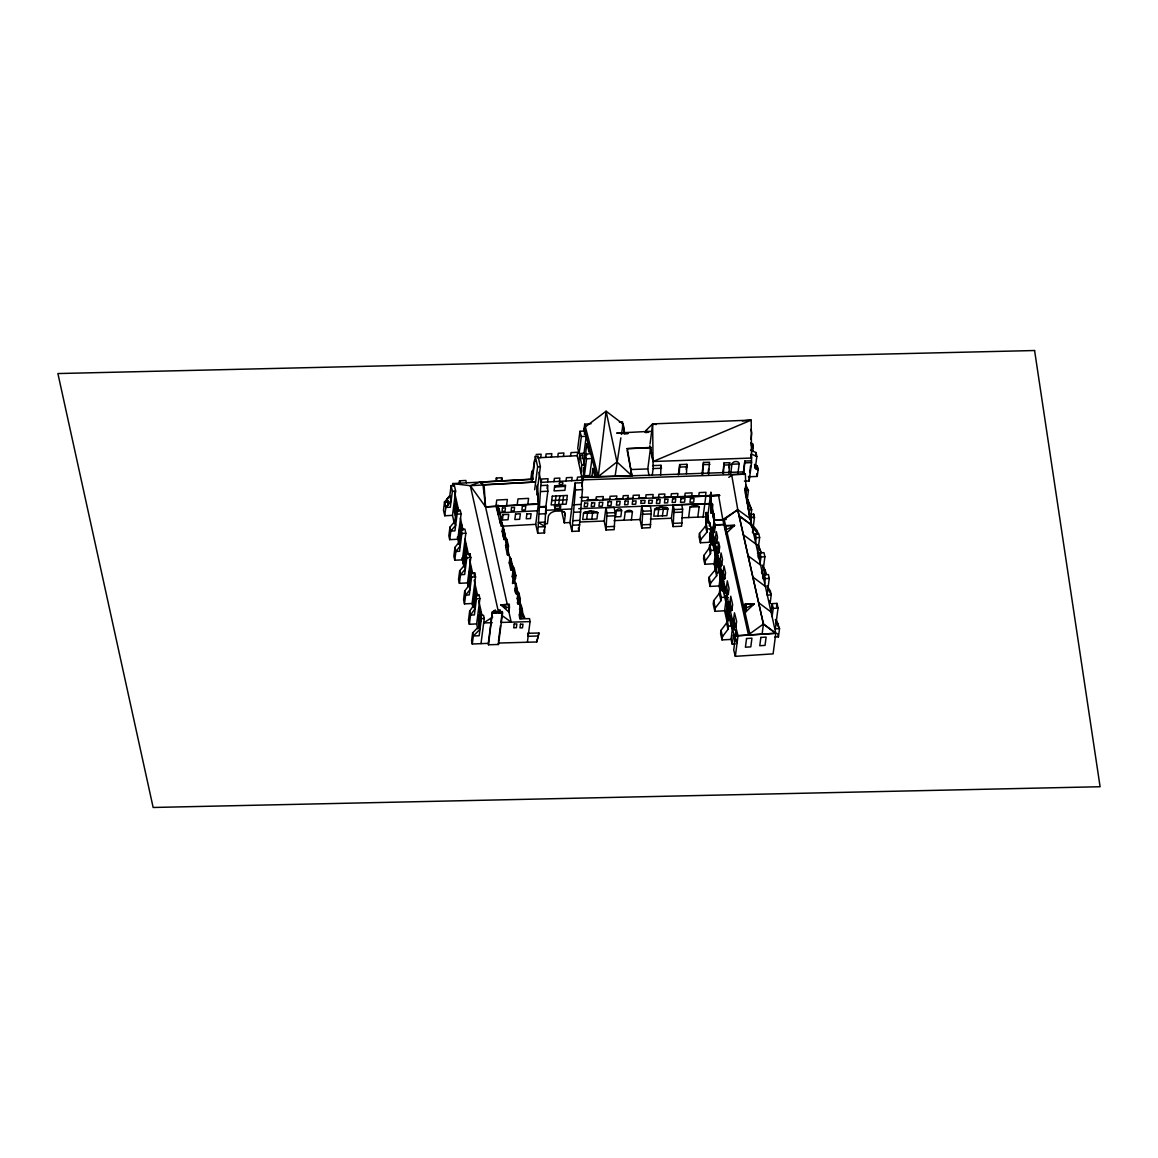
<?xml version="1.0" encoding="UTF-8"?>
<svg xmlns="http://www.w3.org/2000/svg" width="1158" height="1158" viewBox="0 0 1158 1158"><rect width="100%" height="100%" fill="white"/><g stroke="black" fill="none" stroke-linecap="round" stroke-linejoin="round"><path stroke-width="1.5" d="M605.981 529.988L606.995 512.965L605.938 507.638L614.102 507.305L615.159 512.632L614.16 529.655L605.981 529.988L604.201 521.013L605.938 507.638M641.764 528.034L642.777 511.228L641.778 506.263L650.289 505.916L651.288 510.866L650.275 527.672L641.764 528.034L640.056 519.537L641.778 506.263M681.686 504.497L682.627 509.202L681.613 526.239L673.073 526.586L674.086 509.563L673.145 504.845L709.376 503.643L578.739 508.68M716.715 558.88L715.673 567.507L714.877 563.975L716.252 555.826M717.902 563.541L717.815 565.147L715.861 556.433A10.523 1.853 86.9 0 1 716.122 556.477M476.025 597.441A10.306 1.809 86.9 0 0 474.418 593.33L474.954 595.69L474.606 592.867L473.579 599.815L474.794 605.243M728.541 619.762L729.12 615.289L729.772 618.198L729.627 615.332M581.287 476.56L598.266 476.531L606.097 411.206L623.12 424.06L624.741 433.57L628.172 433.396M495.899 481.482L496.348 478.022L501.718 477.718L502.427 480.831M501.269 481.163L501.718 477.718M451.113 485.593L452.373 491.253L450.303 507.204L445.83 507.436L444.542 502.051L449.043 501.544L444.571 501.776L443.485 510.113L444.744 515.773L452.489 515.353L455.63 491.079L454.37 485.419L451.113 485.593L449.796 495.754L451.055 501.414L445.83 507.436L444.744 515.773M454.79 521.462L449.955 527.179L448.841 535.792L449.695 539.671L457.801 539.237L461.087 513.949L460.218 510.07L456.238 510.287L454.79 521.462L455.659 525.341L450.824 531.044L449.695 539.671M457.236 511.561A25.085 4.4 86.9 0 0 455.108 503.716L454.168 511.025L455.195 515.643L456.136 508.348M459.06 484.232L459.509 480.802L465.834 480.454L466.37 482.857M456.238 510.287L457.106 514.152L454.935 530.827L450.824 531.044L449.955 527.179M459.335 541.799L454.978 547.358L453.849 556.115L454.761 560.24L462.375 559.835L465.834 533.23L464.923 529.105L460.956 529.307L459.335 541.799L460.247 545.925L455.905 551.483L454.761 560.24M459.654 536.617L460.652 528.974M459.654 542.176L460.334 537.023M460.783 533.577L461.897 524.994M461.579 530.393L461.926 527.773L462.317 529.568M460.956 529.307L461.868 533.447L459.552 551.295L455.905 551.483L454.978 547.358M464.503 565.118L459.668 570.836L458.554 579.449L459.408 583.328L467.514 582.894L470.799 557.606L469.931 553.727L465.95 553.944L464.503 565.118L465.371 568.998L460.537 574.715L459.408 583.328M463.214 563.599L463.75 559.517L463.793 566.204M464.387 558.518L465.429 550.557M465.603 561.746L465.95 559.01M465.95 553.944L466.819 557.823L464.647 574.484L460.537 574.715L459.668 570.836M469.048 585.456L464.691 591.014L463.562 599.772L464.474 603.897L472.088 603.492L475.547 576.887L474.635 572.761L470.669 572.978L469.048 585.456L469.974 589.581L465.617 595.154L464.474 603.897M469.526 556.853L469.931 553.727M468.339 585.34L468.787 581.895L469.265 584.095M470.365 572.631L469.366 580.274L469.583 571.14L470.206 573.89A4.835 0.854 86.9 0 1 470.799 574.223M471.292 574.05L471.639 571.43L472.03 573.224M470.669 572.978L471.596 577.104L469.265 594.951L465.617 595.154L464.691 591.014M469.352 624.292L470.539 615.101L475.214 608.413L474.331 604.447L469.656 611.135L468.469 620.326L469.352 624.292L476.633 623.901L479.919 598.614L479.036 594.647L475.591 594.821L473.911 607.689M474.244 575.758L474.635 572.761M474.1 602.174L475.142 594.213M475.663 594.995L476.068 591.839L476.112 597.007M475.591 594.821L476.474 598.802L474.375 614.898L470.539 615.101L469.656 611.135M481.004 643.558L484.261 618.473L483.552 615.289L480.7 615.448L479.311 626.087L472.652 632.847L471.567 640.837L472.276 644.022L488.285 643.341L492.382 611.815L495.537 610.324L495.595 613.161L499.084 613.06L499.011 610.266L500.227 610.223L500.299 613.031L502.558 612.958L502.311 611.54L499.257 611.685M472.276 644.022L473.318 636.017L472.652 632.847M478.819 623.887L479.774 616.505M480.7 615.448L481.395 618.633L479.18 635.713L473.318 636.017L480.02 629.272C477.125 628.49 479.426 606.966 479.571 618.054A4.646 0.811 86.9 0 1 480.874 621.528M498.143 514.456L498.91 508.521L501.067 516.989L500.299 522.924L501.877 522.837M504.019 539.541L502.167 531.232L502.934 525.298L504.787 533.606L504.019 539.541L505.597 539.454M502.558 612.958L498.461 644.485L488.531 644.774L492.382 611.815M506.596 505.438L507.363 499.489L496.753 500.053L495.986 506.003L500.299 522.924M492.628 613.248L494.394 613.19L494.321 610.367M495.537 610.324L495.595 613.161M504.729 539.339L505.149 536.067L503.73 529.727M509.057 554.841L507.465 554.928L505.728 547.198L506.509 541.249L508.232 548.993M506.625 543.059L507.045 539.802L504.048 534.359M499.084 613.06L499.011 610.266M500.227 610.223L500.299 613.031M507.465 554.928L508.463 546.142L507.045 539.802M498.447 641.315L500.488 625.552M500.951 622.049L501.631 616.794M510.823 569.924L509.245 562.846L510.012 556.911L511.59 563.989L510.823 569.924L512.401 569.837M517.192 504.859L517.973 498.924L528.584 498.36L527.802 504.295M510.403 561.587L510.837 558.33L512.473 565.654L512.053 568.925L515.86 575.729L515.426 578.971L514.774 576.047M513.718 582.85L512.27 576.38L513.037 570.445L514.485 576.916L513.718 582.85L515.296 582.764M513.79 571.647L514.21 568.39L511.17 562.947M508.883 610.295L509.158 608.211M512.487 583.574L512.82 581.012M508.984 612.191L509.274 604.404L500.994 604.838L508.984 612.191L511.214 622.15L501.457 615.101M513.53 581.041L513.862 578.464L514.413 580.925M516.164 593.764L515.093 588.973L515.86 583.039L516.931 587.83L516.164 593.764L517.742 593.678M530.755 479.788L531.869 471.132L532.796 473.086L534.431 460.435L535.358 460.971M532.101 481.149L535.329 456.339L538.065 456.194L540.381 466.631L536.719 494.871M518.495 604.215L517.235 598.57L518.002 592.635L519.276 598.281L518.495 604.215L520.087 604.129M518.538 596.515L518.958 593.258L515.556 587.844M519.884 602.565L520.318 599.308L518.958 593.258M534.663 489.718L537.645 466.775L535.329 456.339M511.141 564.178L522.345 614.203L520.753 614.29L519.624 609.253L520.405 603.318L521.534 608.355L520.188 618.705M540.699 457.642L541.148 454.197L536.197 454.457M521.766 618.618L522.345 614.203M537.732 533.288L540.772 485.607L547.56 485.245L547.85 491.209L545.881 506.408L544.521 532.926L537.732 533.288L535.734 524.342L538.412 503.73L537.167 485.26M540.772 485.607L541.626 479.036L548.052 478.688L547.633 482.003M545.65 457.381L546.098 453.936L551.83 453.632L551.382 457.077M547.126 488.604L547.56 485.245M527.382 642.241L530.06 621.614L529.568 618.618L519.855 618.85L519.102 614.333L520.753 614.29M553.958 481.656L554.378 478.355L559.879 478.066L559.444 481.366M557.794 456.73L558.243 453.285L563.888 452.981L563.439 456.426M498.461 644.485L498.215 643.066L536.747 641.966L538.948 633.006L527.657 633.281L528.164 636.278L537.529 636.017M554.914 504.743L556.043 496.015M538.948 633.006L536.747 641.966M555 508.565L555.304 506.205L560.718 505.916L560.414 508.275L555 508.565L554.378 505.829M558.677 504.555L559.821 495.812M562.441 504.352L563.584 495.61M565.987 481.019L566.421 477.718L572.139 477.414L571.719 480.715M570.547 456.049L570.995 452.604L577.668 452.242L577.22 455.687L582.445 480.136L541.191 482.336L538.948 472.247M577.075 480.425L577.509 477.125L582.879 476.835L582.127 482.683L575.048 483.06L569.924 522.519L564.279 522.823L565.234 515.411L564.453 511.923M584.414 434.337L584.848 430.95L579.955 431.297L577.755 448.276L579.116 453.56L584.008 453.212L586.223 436.233L581.33 436.58L579.116 453.56M578.711 462.664L579.68 455.21L582.546 455.065L584.689 465.067L581.924 486.331M582.127 482.683L582.46 489.602L578.971 531.059L571.907 531.435L575.396 489.993L575.048 483.06M583.762 431.543L584.703 424.19L591.072 423.727M582.083 458.611L582.546 455.065M580.853 472.667L581.823 465.212L579.68 455.21M583.589 467.687L583.14 471.089L584.37 475.822L589.769 475.431L591.97 458.452L586.57 458.843L584.37 475.822M584.023 464.3L585.355 454.11L590.754 453.719M586.874 443.586L589.075 452.098A7.57 1.462 85.8 0 0 586.874 443.586L585.789 451.852L586.672 455.253M587.815 500.69L588.264 497.173L580.187 497.506M591.955 475.952L592.925 468.483L594.923 476.184A10.654 2.055 85.8 0 0 592.925 468.483M586.643 519.377L587.453 513.182A2.606 1.78 -11.3 0 1 590.262 511.257A2.606 1.78 -11.3 0 1 592.592 512.965A2.982 2.041 -11.3 0 1 595.313 511.793A2.982 2.041 -11.3 0 1 597.745 512.748L596.935 518.958L582.706 519.537L583.516 513.341A1.998 1.361 -11.3 0 1 585.659 511.865A1.998 1.361 -11.3 0 1 587.453 513.182M591.796 519.16L592.592 512.965M595.878 500.357L596.341 496.84L603.318 496.55L602.855 500.068M609.629 499.793L610.092 496.275L616.852 495.986L616.389 499.503M615.101 476.17L620.876 437.84M622.657 427.577L622.541 421.83L619.342 422.062M616.346 510.866L615.564 516.873L620.833 516.656L621.614 510.649A2.678 1.824 -11.3 0 0 619.226 508.898A2.678 1.824 -11.3 0 0 616.346 510.866L621.614 510.649M622.801 499.243L623.25 495.725L628.244 495.523L627.781 499.04M624.148 520.188L625.219 511.937A4.256 2.895 -11.3 0 1 632.442 511.648L631.371 519.899M630.676 475.041L631.124 471.523M632.775 498.837L633.223 495.32L639.346 495.059L638.898 498.577M646.178 432.484L646.511 429.936L652.649 423.886L751.195 420.122L751.556 462.621L749.168 480.961L744.391 481.135M650.029 444.035L652.649 423.886L656.195 424.552M649.045 475.591L647.785 468.932L650.535 447.813L626.825 448.653M645.585 498.302L646.048 494.784L653.141 494.495L652.678 498.012M652.244 475.388L653.126 468.57L652.649 423.886M660.567 468.715L661.001 465.313L652.576 465.603M660.682 475.084L661.001 465.313M658.468 497.766L658.916 494.249L664.851 494.003L664.403 497.52M657.874 516.034L658.728 509.448A2.432 1.65 -11.3 0 1 660.885 507.146A2.432 1.65 -11.3 0 1 663.447 508.738A2.258 1.534 -11.3 0 1 666.168 507.349A2.258 1.534 -11.3 0 1 667.746 509.086L666.892 515.657L653.807 516.193L654.661 509.621A2.055 1.404 -11.3 0 1 656.875 508.101A2.055 1.404 -11.3 0 1 658.728 509.448M662.39 515.846L663.447 508.738M670.916 497.26L671.379 493.742L677.893 493.467L677.401 497.274L719.74 495.523M673.073 526.586L671.408 518.234L673.145 504.845M678.356 474.823L679.703 464.561L686.882 464.315L686.462 473.651M679.268 473.897L679.703 464.561M686.216 469.439L686.882 464.315M684.682 496.97L685.174 493.163L692.093 492.888L691.601 496.681M688.619 517.525L689.98 507.059L699.157 506.683L697.796 517.148M698.694 496.391L699.2 492.584L705.989 492.309L705.54 495.827M701.98 474.158L703.499 462.447L709.478 462.245L708.58 474.462M702.602 474.664L703.499 462.447M700.402 542.769L700.822 539.512L706.916 532.188L707.335 528.916L711.113 528.714L709.753 522.663L705.975 522.866L705.555 526.123L699.475 533.462L699.056 536.719L700.402 542.769L709.347 542.277L710.896 530.407M708.175 472.276L708.609 468.932M703.094 516.931L705.801 496.102M707.22 514.152L705.96 523.85C705.222 504.381 707.581 513.978 708.103 521.476L706.148 512.777A10.523 1.853 86.9 0 1 708.595 522.562M708.334 519.681L708.696 522.779M714.587 544.535L709.637 544.81L709.217 548.081L703.977 555.362L703.557 558.619L704.817 564.264L714.095 563.758L715.412 553.582M711.099 500.965L710.882 492.107L707.683 516.743L708.435 522.084M709.318 526.05L709.753 522.663M704.817 564.264L705.236 561.008L703.977 555.362M712.083 507.913L712.575 504.106L712.648 511.807M737.11 642.748L731.205 625.913L710.708 534.88L711.663 527.512L714.906 527.382L710.375 495.914L677.401 497.274M711.577 534.041C710.042 531.754 709.883 542.349 710.882 543.695L711.909 531.623L711.417 535.387L713.01 535.3M713.415 517.221L713.907 513.414L714.153 522.851M710.998 544.723L711.866 538.108M714.486 517.467L713.256 527.426L714.385 532.463L712.792 532.55M709.955 532.781L711.475 543.478L712.141 538.325M713.487 528.019L713.936 524.574M705.236 561.008L710.476 553.727L710.911 550.455L709.637 544.81M711.909 544.188L712.315 541.076M712.459 539.831L712.879 536.646L713.198 543.116L712.459 539.831L714.052 539.744M714.385 532.463L715.152 526.528L714.023 521.491M718.206 566.378L715.687 566.523L715.268 569.779L709.188 577.118L708.768 580.375L710.115 586.426L719.06 585.948L721.043 571.878L720.479 569.345L720.537 575.844M722.766 473.217L724.112 462.867L729.67 462.679L728.961 473.477M723.403 473.68L724.112 462.867M716.773 543.145L715.514 537.5L716.281 531.565L717.54 537.211L716.773 543.145L715.181 543.232M715.079 546.894L715.615 552.829L715.079 546.894L716.657 546.808M710.115 586.426L710.534 583.169L709.188 577.118M716.136 555.551L716.614 551.903L716.657 557.866L716.136 555.551L717.728 555.464M718.915 552.742L717.844 547.937L718.611 542.002L719.697 546.808L718.915 552.742L717.338 552.829M729.004 467.846L729.67 462.679M710.534 583.169L716.628 575.844L717.048 572.573L715.687 566.523M723.07 589.958L719.711 590.131L719.277 593.403L713.646 600.712L713.227 603.969L714.862 611.294L724.619 610.773L725.936 600.597M730.727 473.521L731.928 464.199A3.662 2.49 -10.6 0 1 735.866 461.535A3.662 2.49 -10.6 0 1 739.151 463.953L737.936 473.26M721.738 565.321L720.29 558.865L721.058 552.931L722.505 559.386L721.738 565.321L720.16 565.408M719.798 565.958L719.292 569.808L719.248 563.497L719.798 565.958L721.376 565.871M725.024 529.524L725.545 525.5L734.505 525.414L725.936 533.65L725.545 525.5L726.457 529.626L734.505 525.414L726.225 525.862L725.994 527.57M720.334 567.275L720.667 564.699M714.862 611.294L715.282 608.051L713.646 600.712M721.897 570.59L721.55 573.224L719.972 573.311M722.013 581.663L721.695 575.309L722.013 581.663L723.591 581.577M720.754 590.942L721.81 582.792L722.36 590.348M724.763 578.87L723.185 571.791L723.953 565.857L725.545 572.921L724.763 578.87L723.185 578.942M715.282 608.051L720.927 600.741L721.347 597.47L719.711 590.131M722.896 586.353L723.33 583.039L723.374 588.467L722.896 586.353L724.474 586.266M722.549 591.449L723.128 587.584L722.853 590.826M724.126 590.638L724.517 587.555L724.836 593.808L724.126 590.638L725.704 590.551M729.786 619.573L727.036 619.718L726.602 622.99L721.043 630.299L720.609 633.556L722.027 639.896L731.031 639.404L732.247 644.181L735.127 643.978M728.281 594.517L726.544 586.773L727.311 580.838L729.048 588.582L728.281 594.517L726.688 594.604M725.762 598.874L726.211 595.342L726.269 601.132L725.762 598.874L727.34 598.787M743.32 472.725L744.84 461.058L751.224 460.826M722.027 639.896L722.462 636.639L721.043 630.299M743.653 474.519L744.84 461.058M727.166 605.055L726.023 613.204L727.846 621.354M728.802 613.899L726.978 605.489L727.456 601.87L727.499 607.805M726.906 617.185L727.875 609.745M728.874 603L728.57 605.417L726.978 605.489M728.961 607.863L729.279 614.305L728.961 607.863L730.553 607.776M750.949 439.475L751.774 433.106L751.021 429.285M731.842 610.483L729.989 602.174L730.756 596.225L732.623 604.534L731.842 610.483L730.264 610.57M722.462 636.639L728.02 629.33L728.454 626.058L727.036 619.718M752.092 446.423L752.454 443.659L750.905 442.848L751.672 446.655L753.207 447.48L752.671 451.62M750.862 457.526L751.325 454.008L756.825 456.513L755.291 468.324L758.041 470.076L757.216 476.43L748.357 476.792M581.779 477.559L742.09 471.943L745.347 474.158L746.259 494.582L745.072 488.039L750.326 518.77L775.802 633.296L773.11 653.865L735.344 656.325L733.723 649.985L734.91 640.881A4.198 0.796 85.9 0 0 734.447 635.829A4.198 0.796 85.9 0 0 733.434 635.076L732.247 644.181M749.269 475.837L749.168 480.961M749.704 472.507L750.572 465.834M747.373 498.447L748.415 490.442L745.665 484.811M731.205 625.913L732.131 618.879L711.663 527.512M747.373 502.76L747.793 499.518L751.672 509.766L751.079 514.355M732.522 621.368L732.898 618.473M731.031 639.404L734.476 612.843L736.633 621.31L735.866 627.245M748.039 508.348L748.676 503.484L747.793 499.518M755.595 455.948L756.029 452.575L750.529 450.071M762.123 634.034L763.411 624.032L737.603 509.563L750.326 518.77L750.905 514.311L753.771 514.152L754.48 517.337L752.468 532.81M756.84 469.279L757.26 466.081L755.885 465.226L756.666 469.178M751.035 521.954L750.905 514.311M735.344 656.325L738.022 635.713L733.709 618.792L732.131 618.879M753.308 517.698L753.771 514.152M745.68 605.981L745.216 603.926L745.622 612.075L754.191 603.839L745.216 603.926L745.622 612.075M754.698 538.427L755.305 533.737L758.751 533.563L759.634 537.529L757.549 553.625L760.111 553.495M755.581 542.393L756.188 537.717L755.305 533.737M759.243 558.836L760.01 552.844L763.976 552.641L764.888 556.766L762.572 574.614L766.234 574.426L765.308 570.301L762.355 565.118M760.155 562.962L760.936 556.984L760.01 552.844M763.817 579.434L764.425 574.744L768.405 574.542L769.274 578.407L767.103 595.082L771.228 594.865L770.36 590.985L766.958 585.716M764.859 573.789L765.308 570.301M764.685 583.299L765.293 578.624L764.425 574.744M776.729 620.702L779.522 628.635L775.339 628.866L778.031 608.095L776.989 603.39L772.154 603.651L771.069 612.017L758.678 602.753M772.111 616.722L773.197 608.355L772.154 603.651M776.555 606.734L776.989 603.39M774.847 637.045L778.451 636.857L779.522 628.635L776.106 622.975L775.397 619.472M621.441 434.395L623.12 424.06L624.307 433.57L628.085 433.57M474.954 595.69L475.301 594.778L475.967 597.21M716.657 559.965L717.395 559.473M720.869 577.089L719.885 584.139L720.594 587.352L721.477 579.289M645.382 432.339L646.511 429.936M444.542 502.051L449.796 495.754L447.176 498.765L448.276 504.512L445.83 507.436L444.571 501.776M584.703 424.19L598.266 476.531L616.953 461.941L606.097 411.206L585.383 426.81M730.64 528.062L734.505 525.414L731.349 526.789M751.6 605.605L754.191 603.839L745.897 604.273L746.143 608.051L754.191 603.839M492.686 617.026L483.682 622.932L492.28 622.7M728.773 477.357L731.784 475.388M453.285 486.331L452.677 483.581L470.336 485.709L480.049 482.119L532.825 479.079M742.321 420.947L751.195 420.122L653.112 461.506L649.812 445.714M714.529 525.124L723.909 524.531L714.877 524.806L713.791 519.913L722.824 519.653M498.287 611.337L470.336 485.709L535.141 482.017L484.03 484.666L485.564 506.9L507.291 604.577M537.399 457.815L577.22 455.687M537.645 466.775L540.381 466.631M452.677 483.581L532.984 479.296L531.609 473.144M452.373 491.253L455.63 491.079M554.552 487.04L565.422 486.331M541.061 491.571L547.85 491.209M575.396 489.993L582.46 489.602M551.715 500.574L566.783 499.778M745.448 490.601L748.415 490.442L745.376 486.765M470.336 485.709L485.564 506.9L538.412 503.73L539.092 506.77L545.881 506.408L546.156 513.674L539.367 514.036M573.471 504.801L580.534 504.425M499.33 511.185L497.752 511.271L496.362 505.076M457.106 514.152L461.087 513.949M500.372 512.762L537.5 510.765M545.997 510.316L571.69 508.941M573.586 512.314L580.65 511.937M501.11 519.102L499.532 519.189L501.11 526.268L535.734 524.342M749.11 509.896L751.672 509.766L748.676 503.484M545.071 522.084L538.282 522.446L545.317 526.731L538.571 526.847M572.501 520.724L579.565 520.347M544.144 523.894L547.401 523.72L548.356 516.309A7.715 5.24 -12.5 0 1 558.561 511.112A6.282 4.256 -12.5 0 1 565.234 515.411M572.718 525.24L579.782 524.864M751.614 517.496L754.48 517.337M502.167 531.232L503.744 531.146M461.868 533.447L465.834 533.23M505.583 539.107L504.005 539.194L502.558 532.723M711.837 529.568L710.245 529.655L710.824 532.188M505.38 545.317L506.958 545.23M710.708 534.88L712.3 534.793M505.728 547.198L507.32 547.112L497.954 505.004M753.713 534.345L758.128 534.113L757.375 530.929L753.38 526.021M713.921 537.587L715.514 537.5M756.188 537.717L759.634 537.529M466.819 557.823L470.799 557.606M716.266 548.024L717.844 547.937M714.79 549.124L716.368 549.037M710.911 550.455L715.861 550.18M509.245 562.846L510.823 562.759L507.667 548.66M718.713 558.952L720.29 558.865M760.936 556.984L764.888 556.766M471.596 577.104L475.547 576.887M512.27 576.38L513.848 576.293M721.043 571.878L723.185 571.791M717.048 572.573L719.567 572.443M515.093 588.973L516.671 588.886M721.289 578.435L722.867 578.349M765.293 578.624L769.274 578.407M476.474 598.802L479.919 598.614M724.951 586.86L726.544 586.773M517.235 598.57L518.827 598.483M721.347 597.47L724.705 597.282M726.717 597.6L728.31 597.514M519.624 609.253L521.216 609.166M728.411 602.261L729.989 602.174M727.977 604.187L729.554 604.1M481.395 618.633L484.261 618.473M773.197 608.355L778.031 608.095M728.556 611.033L730.133 610.946M728.454 626.058L732.797 625.827M650.506 431.312L616.707 433.063L624.741 433.57M645.324 432.499L648.755 432.325M651.317 447.393L627.303 448.638L631.935 475.808L598.266 476.531M581.823 465.212L584.689 465.067M582.329 500.922L719.596 495.248L663.954 497.187M674.086 509.563L682.627 509.202M625.219 511.937L632.442 511.648M642.777 511.228L651.288 510.866M606.995 512.965L615.159 512.632M673.71 512.444L682.25 512.097M642.372 514.282L650.883 513.92M606.589 516.121L614.753 515.788M580.39 521.997L604.201 521.013M614.044 520.608L640.056 519.537M650.333 519.117L671.408 518.234M681.686 517.814L706.148 516.801M642.183 524.791L650.695 524.444M673.493 523.358L682.033 522.996M606.401 526.76L614.58 526.412M745.173 462.853L751.556 462.621M703.905 464.633L709.883 464.43M731.928 464.199L739.151 463.953M724.517 465.053L730.09 464.85M680.166 467.05L687.345 466.804M653.126 468.57L661.565 468.281M630.864 469.526L647.785 468.932M581.533 479.904L745.347 474.158L731.639 474.621L737.791 509.708L763.411 624.032L775.802 633.296L738.022 635.713L775.788 633.252L763.411 624.032L748.444 634.801L722.795 519.551L718.597 495.537M586.831 499.894L597.586 499.518M602.971 499.33L610.15 499.069M615.52 498.881L622.7 498.635M626.29 498.505L633.469 498.258M638.84 498.07L646.019 497.81M653.184 497.564L660.364 497.318M726.24 519.464L722.795 519.551L737.791 509.708L724.184 519.493L725.748 526.528M494.567 611.786L498.837 611.641M500.893 622.454L530.06 621.614M713.791 519.913L724.604 519.71M539.092 506.77L546.055 507.218M776.106 622.975L778.422 623.684M503.817 606.126L500.994 604.838L509.274 604.404L509.506 608.167L500.994 604.838L506.017 608.37M758.041 470.076L757.26 466.081L758.041 470.032L755.291 468.324L754.509 464.372M484.16 484.956L480.049 482.119L483.002 484.985L485.564 506.9L538.47 504.15L537.24 486.288M751.774 525.298L739.383 516.034L751.455 524.762L745.043 491.962M743.595 534.924L755.971 544.188M748.256 555.898L760.647 565.147M752.99 577.133L765.366 586.397M616.953 461.941L631.935 475.808L627.158 450.404M753.091 527.976L758.085 534.113M516.917 593.895L520.318 599.308M766.234 574.426L762.659 566.508M505.467 540.699L508.463 546.142M521.534 609.976L524.892 618.242M524.154 618.343L522.113 614.247L522.533 610.99L521.274 605.345M758.258 544.738L761.385 553.423L757.795 544.492M727.427 605.084L727.789 606.401M584.168 428.33L596.848 477.255M579.955 431.297L581.33 436.58M585.355 454.11L586.57 458.843M584.008 453.212L585.369 458.452M733.434 635.076L734.91 640.881M496.348 478.022L497.071 481.149M726.934 531.812L749.805 633.831M711.012 533.997L711.823 537.196M717.902 563.888L717.859 557.751L718.423 566.899M705.975 522.866L707.335 528.916M705.555 526.123L706.916 532.188M714.095 563.758L715.543 570.214M719.06 585.948L720.175 590.913M724.619 610.773L727.311 622.772M715.268 569.779L716.628 575.844M726.602 622.99L728.02 629.33M709.217 548.081L710.476 553.727M719.277 593.403L720.927 600.741M699.475 533.462L700.822 539.512M514.21 568.39L515.86 575.729M511.387 565.987L512.053 568.925M515.136 583.227L516.482 589.277M511.098 567L511.822 570.228M514.905 590.479L515.426 592.795M519.609 612.206L520.014 614.015M517.337 602.319L517.698 603.911M777.713 633.556L778.451 636.857M767.247 587.005L771.228 594.865L770.099 603.492L769.534 600.901M751.035 524.748L751.528 526.933M757.94 555.811L758.418 557.968M761.544 571.835L761.935 573.63M762.586 576.626L763.079 578.899M578.32 528.077L578.971 531.059M569.924 522.519L571.907 531.435M561.558 510.606L564.279 522.823M559.806 505.539L560.414 508.275M543.855 529.944L544.521 532.926M459.509 480.802L460.044 483.19M454.529 491.918L458.901 511.546M460.392 518.263L463.07 530.263M465.024 539.063L468.541 554.885M469.612 559.705L472.754 573.803M474.158 580.129L477.704 596.037M478.732 600.64L481.873 614.811M457.917 509.81L457.178 506.509L457.656 511.793M455.108 503.716L456.831 511.445M461.492 534.75L459.871 527.483L460.493 530.234A4.835 0.854 86.9 0 1 461.506 532.202M466.269 556.636L464.894 549.21L466.312 554.378M470.872 576.901L469.583 571.14A14.461 2.533 86.9 0 1 470.611 573.369M480.266 621.137L478.978 615.347A12.391 2.171 86.9 0 1 480.961 621.383M460.334 539.642L459.046 533.867L459.871 527.483A14.461 2.533 86.9 0 1 461.376 531.551M465.082 561.587L463.866 556.158L464.705 549.674A10.306 1.809 86.9 0 1 466.312 553.785M459.552 540.439L459.06 538.238L459.104 543.869M474.042 605.779L473.463 603.173L472.927 607.255L472.088 603.492M452.489 515.353L454.356 523.763M457.352 537.211L458.901 544.173M461.955 557.924L463.909 566.711M467.514 582.894L468.252 586.194M476.633 623.901L477.733 628.852M447.176 498.765L448.436 504.425M756.029 452.575L756.825 456.513M756.695 473.796L757.216 476.43M750.934 454.848L751.571 458.047L653.112 461.506L650.535 447.813M444.715 501.834L445.83 507.436M728.845 609.832L728.99 610.628M745.101 488.937L750.326 518.77M494.148 611.771L494.394 613.19M488.285 643.341L488.531 644.774M746.288 494.292L749.834 519.233M710.245 494.973L714.182 522.649M707.697 516.526L708.653 523.257M710.057 533.36L711.475 543.478M726.978 605.75A13.418 2.359 86.9 0 1 727.846 607.024M728.657 609.759A13.418 2.359 86.9 0 1 728.903 610.946M729.511 615.115A13.418 2.359 86.9 0 1 729.772 618.198M717.193 558.634A10.523 1.853 86.9 0 1 717.439 559.618M718.047 563.338A10.523 1.853 86.9 0 1 718.307 566.219M689.98 507.059A6.543 4.458 -11.3 0 1 699.157 506.683M455.847 500.01L456.093 505.018L455.847 500.01M460.754 522.663L460.797 528.482L460.754 522.663M465.415 543.652L465.458 549.21L465.415 543.652M466.356 548.183L466.399 553.35L466.356 548.183M470.466 566.32L470.51 572.139L470.466 566.32M475.127 587.309L475.171 592.867L475.127 587.309M479.484 607.907L479.615 613.002L479.484 607.907M480.57 611.989L480.715 617.75L480.57 611.989M502.456 508.029L502.022 511.445L505.004 511.286L505.438 507.87L502.456 508.029M503.079 514.659L502.384 520.014L508.029 519.725L508.724 514.369L503.079 514.659M511.561 507.508L511.112 510.996L514.152 510.837L514.601 507.349L511.561 507.508M515.556 514.022L514.832 519.551L519.667 519.291L520.376 513.761L515.556 514.022M522.403 506.22L521.896 510.099L525.283 509.911L525.79 506.032L522.403 506.22M526.876 513.949L526.253 518.784L530.465 518.567L531.102 513.732L526.876 513.949M514.21 624.017L513.718 627.81L516.352 627.723L516.844 623.945L514.21 624.017M520.463 624.234L519.985 627.897L522.504 627.824L522.967 624.162L520.463 624.234M552.279 496.203L551.15 504.946L566.219 504.15L567.348 495.407L552.279 496.203M554.725 485.781L554.06 490.905L564.901 490.326L565.567 485.202L554.725 485.781M584.66 503.122L584.182 506.726L587.338 506.596L587.815 502.992L584.66 503.122M591.666 502.919L591.202 506.495L594.344 506.364L594.807 502.789L591.666 502.919M599.41 502.398L598.903 506.292L602.319 506.147L602.826 502.254L599.41 502.398M608.109 501.819L607.617 505.699L611.004 505.568L611.511 501.689L608.109 501.819M616.896 501.443L616.418 505.149L619.66 505.004L620.138 501.313L616.896 501.443M625.074 501.096L624.596 504.787L627.839 504.656L628.316 500.965L625.074 501.096M632.615 501.067L632.196 504.323L635.699 504.179L636.118 500.922L632.615 501.067M641.17 500.603L640.808 503.368L644.716 503.209L645.078 500.444L641.17 500.603M648.943 500.372L648.552 503.397L652.012 503.267L652.403 500.227L648.943 500.372M656.89 499.749L656.398 503.527L659.713 503.397L660.205 499.605L656.89 499.749M664.909 499.301L664.446 502.934L667.616 502.804L668.094 499.17L664.909 499.301M672.624 498.881L672.161 502.485L675.317 502.355L675.78 498.751L672.624 498.881M680.947 498.722L680.484 502.311L684.581 502.138L685.044 498.548L680.947 498.722M690.443 498.693L689.98 502.268L693.642 502.123L694.105 498.548L690.443 498.693M710.665 504.309L711.229 513.385L710.665 504.309M714.182 542.045L714.225 546.113L714.182 542.045M725.632 527.527L725.834 531.754L725.632 527.527M730.655 615.564L730.944 621.455L730.655 615.564M734.143 623.612L734.259 629.807L734.143 623.612M735.706 630.082L735.822 636.495L735.706 630.082M745.303 605.952L745.52 610.179L745.303 605.952M746.548 638.521L745.419 647.206L750.804 646.859L751.933 638.174L746.548 638.521M760.849 637.436L759.778 645.73L765.033 645.382L766.118 637.088L760.849 637.436M667.746 509.086L654.661 509.621A8.265 5.631 -11.3 0 1 667.746 509.086M597.745 512.748L583.516 513.341A10.625 7.237 -11.3 0 1 597.745 512.748M1034.586 350.527L57.9 373.556L153.145 807.473L1100.1 786.731L1034.586 350.527M753.207 447.48L752.454 443.659L753.207 447.495M559.965 484.551A1.882 1.274 -12.5 0 0 562.889 483.277A1.882 1.274 -12.5 0 0 560.255 482.293A1.882 1.274 -12.5 0 0 559.965 484.551"/></g></svg>
